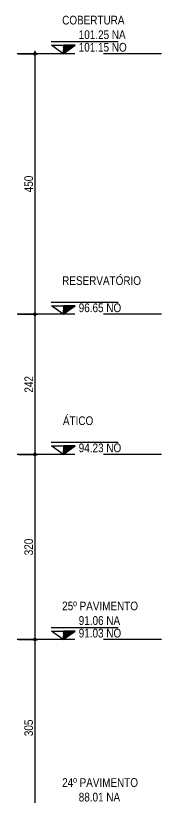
# Model space of a CAD drawing. Header units: metres. Extents: x -8872 to -7768, y 20 to 184.
# Drawn here: x -8722.33 to -8719.81, y 88.31 to 101.81 of the extents above; entities that cross this region are included whole.
import ezdxf
from ezdxf.enums import TextEntityAlignment as Align

# ---------------------------------------------------------------- set-up
doc = ezdxf.new("R2010")
doc.units = ezdxf.units.M
doc.linetypes.add('CTE ELEV$0$DASHEDX2', pattern=[1.5, 1, -0.5])
for name, color, linetype in [('ARQ-AUX1', 1, 'Continuous'), ('CTE ELEV$0$ARQ-DIM', 2, 'Continuous'), ('CTE ELEV$0$ARQ-PRJ', 7, 'CTE ELEV$0$DASHEDX2'), ('CTE ELEV$0$ARQ-SIM', 1, 'Continuous')]:
    doc.layers.add(name, color=color, linetype=linetype)
doc.styles.add('CTE ELEV$0$Adesa', font='ARIALN.TTF')
doc.dimstyles.new('CTE ELEV$0$ADESA 1-0050', dxfattribs={"dimtxt": 0.1, "dimasz": 0.1, "dimexe": 0.05, "dimexo": 0.05, "dimgap": 0.03, "dimtad": 1, "dimdec": 1, "dimlfac": 100, "dimzin": 12, "dimtxsty": 'CTE ELEV$0$Adesa', "dimblk": 'CTE ELEV$0$_DotSmall', "dimcen": 1, "dimdle": 0.05, "dimclrd": 1, "dimclre": 1, "dimclrt": 256, "dimazin": 3, "dimtm": 1e-09, "dimtfac": 1, "dimtdec": 1, "dimtmove": 1, "dimatfit": 0, "dimldrblk": 'CTE ELEV$0$_DotSmall', "dimfxl": 0.8, "dimtvp": 2, "dimtolj": 1, "dimtzin": 0, "dimarcsym": 0})

# ---------------------------------------------------------------- blocks, each defined once
blk = doc.blocks.new('*U284')
h = blk.add_hatch()
h.set_pattern_fill('ANSI31', color=1, scale=0.003749999999999999, style=0)
h.set_pattern_definition([(44.99999999999999, (18.99673027869088, 94.6726720750755), (-0.008418990113502375, 0.008418990113502375), [])])
h.paths.add_polyline_path([(0.2062500000154379, 0.1462792493493449), (0.0009362825336403749, 0.1462792493493449), (0, 0)])
at = {"color": 1}
blk.add_line((-0.2126249999885135, 0.2099999999999986), (0.9498750000114863, 0.2100000000000729), dxfattribs=at)
for points in [[(-0.2053137174663596, 0.1462792493493449), (0.0009362825336403749, 0.1462792493493449), (3.0875625e-11, 0), (-0.2053137174663596, 0.1462792493493449)], [(0.2071862825336404, 0.1462792493493449), (0.0009362825336403749, 0.1462792493493449), (0, 0), (0.2071862825336404, 0.1462792493493449)]]:
    blk.add_lwpolyline(points, close=True, dxfattribs=at)
at = {"color": 1, "style": 'CTE ELEV$0$Adesa'}
blk.add_attdef('PAVIMENTO_001', (-0.01993468439503157, 0.5064178308031699), '', height=0.15, dxfattribs=at)
at = {"color": 3, "style": 'CTE ELEV$0$Adesa'}
blk.add_attdef('NA', text='', height=0.15, dxfattribs=at).set_placement((0.2668129063199978, 0.2095646639511204), align=Align.BOTTOM_LEFT)
blk.add_attdef('NO', text='', height=0.15, dxfattribs=at).set_placement((0.2668129063199979, 0.1875000000000654), align=Align.TOP_LEFT)
blk = doc.blocks.new('CTE ELEV$0$_DotSmall')
at = {"color": 0, "linetype": 'ByBlock', "const_width": 0.5}
blk.add_lwpolyline([(-0.0625, 0, 1), (0.0625, 0, 1)], format="xyb", close=True, dxfattribs=at)
blk = doc.blocks.new('*D1144')
at = {"layer": 'CTE ELEV$0$ARQ-DIM', "color": 1, "lineweight": -2, "transparency": 16777216}
for p, q in [((-8721.995943391401, 94.28000374788246), (-8721.995943391401, 90.98000374788246)), ((-8722.2798385884, 94.23000374788246), (-8721.945943391402, 94.23000374788246)), ((-8722.27983869549, 91.03000374788246), (-8721.945943391402, 91.03000374788246))]:
    blk.add_line(p, q, dxfattribs=at)
at = {"layer": 'Defpoints', "color": 0, "transparency": 16777216}
for p in [(-8722.329838588399, 94.23000374788246, -3.509762726520592e-05), (-8722.329838695488, 91.03000374788246, -3.509762726520592e-05), (-8721.995943391401, 91.03000374788246)]:
    blk.add_point(p, dxfattribs=at)
at = {"layer": 'CTE ELEV$0$ARQ-DIM', "color": 1, "lineweight": -2, "transparency": 16777216, "xscale": 0.1, "yscale": 0.1, "zscale": 0.1}
for p, rotation in [((-8721.995943391401, 94.23000374788246), 90), ((-8721.995943391401, 91.03000374788246), 270)]:
    blk.add_blockref('CTE ELEV$0$_DotSmall', p, dxfattribs=dict(at, rotation=rotation))
at = {"layer": 'CTE ELEV$0$ARQ-DIM', "transparency": 16777216, "insert": (-8722.102529339558, 92.63000374788493), "char_height": 0.1, "attachment_point": 5, "rotation": 90, "style": 'CTE ELEV$0$Adesa'}
blk.add_mtext('\\A1;{\\H1.5x;320}', dxfattribs=at)
blk = doc.blocks.new('*D1152')
at = {"layer": 'CTE ELEV$0$ARQ-DIM', "color": 1, "lineweight": -2, "transparency": 16777216}
for p, q in [((-8722.27983869549, 91.03000374788246), (-8721.945943391409, 91.03000374788246)), ((-8721.995943391408, 91.08000374788246), (-8721.995943391408, 87.93000386524706)), ((-8722.27983869549, 87.98000386524706), (-8721.945943391409, 87.98000386524706))]:
    blk.add_line(p, q, dxfattribs=at)
at = {"layer": 'Defpoints', "color": 0, "transparency": 16777216}
for p in [(-8722.329838695488, 91.03000374788246, -3.509762726520592e-05), (-8722.329838695488, 87.98000386524706), (-8721.995943391408, 87.98000386524706)]:
    blk.add_point(p, dxfattribs=at)
at = {"layer": 'CTE ELEV$0$ARQ-DIM', "color": 1, "lineweight": -2, "transparency": 16777216, "xscale": 0.1, "yscale": 0.1, "zscale": 0.1}
for p, rotation in [((-8721.995943391408, 91.03000374788246), 90), ((-8721.995943391408, 87.98000386524706), 270)]:
    blk.add_blockref('CTE ELEV$0$_DotSmall', p, dxfattribs=dict(at, rotation=rotation))
at = {"layer": 'CTE ELEV$0$ARQ-DIM', "transparency": 16777216, "insert": (-8722.102529339565, 89.50500380656722), "char_height": 0.1, "attachment_point": 5, "rotation": 90, "style": 'CTE ELEV$0$Adesa'}
blk.add_mtext('\\A1;{\\H1.5x;305}', dxfattribs=at)
blk = doc.blocks.new('*D1155')
at = {"layer": 'CTE ELEV$0$ARQ-DIM', "color": 1, "lineweight": -2, "transparency": 16777216}
for p, q in [((-8721.995943498487, 96.70000374859575), (-8721.995943498487, 94.18000374859572)), ((-8722.27983869549, 96.65000374859575), (-8721.945943498487, 96.65000374859575)), ((-8722.279838802579, 94.23000374859572), (-8721.945943498487, 94.23000374859572))]:
    blk.add_line(p, q, dxfattribs=at)
at = {"layer": 'Defpoints', "color": 0, "transparency": 16777216}
for p in [(-8722.329838695488, 96.65000374859575, 3.963675281945639e-06), (-8722.329838802578, 94.23000374859572, 3.963675281945639e-06), (-8721.995943498487, 94.23000374859572)]:
    blk.add_point(p, dxfattribs=at)
at = {"layer": 'CTE ELEV$0$ARQ-DIM', "color": 1, "lineweight": -2, "transparency": 16777216, "xscale": 0.1, "yscale": 0.1, "zscale": 0.1}
for p, rotation in [((-8721.995943498487, 96.65000374859575), 90), ((-8721.995943498487, 94.23000374859572), 270)]:
    blk.add_blockref('CTE ELEV$0$_DotSmall', p, dxfattribs=dict(at, rotation=rotation))
at = {"layer": 'CTE ELEV$0$ARQ-DIM', "transparency": 16777216, "insert": (-8722.101250456193, 95.44000374859819), "char_height": 0.1, "attachment_point": 5, "rotation": 90, "style": 'CTE ELEV$0$Adesa'}
blk.add_mtext('\\A1;{\\H1.5x;242}', dxfattribs=at)
blk = doc.blocks.new('*D1153')
at = {"layer": 'CTE ELEV$0$ARQ-DIM', "color": 1, "lineweight": -2, "transparency": 16777216}
for p, q in [((-8722.27983869549, 101.1500037485958), (-8721.945943498491, 101.1500037485958)), ((-8721.99594349849, 101.2000037485957), (-8721.99594349849, 96.60000374859575)), ((-8722.27983869549, 96.65000374859575), (-8721.945943498491, 96.65000374859575))]:
    blk.add_line(p, q, dxfattribs=at)
at = {"layer": 'Defpoints', "color": 0, "transparency": 16777216}
for p in [(-8722.329838695488, 101.1500037485958, -6.655829429396484e-05), (-8722.329838695488, 96.65000374859575, -6.223993797005632e-05), (-8721.99594349849, 96.65000374859575)]:
    blk.add_point(p, dxfattribs=at)
at = {"layer": 'CTE ELEV$0$ARQ-DIM', "color": 1, "lineweight": -2, "transparency": 16777216, "xscale": 0.1, "yscale": 0.1, "zscale": 0.1}
for p, rotation in [((-8721.99594349849, 101.1500037485958), 90), ((-8721.99594349849, 96.65000374859575), 270)]:
    blk.add_blockref('CTE ELEV$0$_DotSmall', p, dxfattribs=dict(at, rotation=rotation))
at = {"layer": 'CTE ELEV$0$ARQ-DIM', "transparency": 16777216, "insert": (-8722.102529446647, 98.9000037485982), "char_height": 0.1, "attachment_point": 5, "rotation": 90, "style": 'CTE ELEV$0$Adesa'}
blk.add_mtext('\\A1;{\\H1.5x;450}', dxfattribs=at)
blk = doc.blocks.new('*D1154')
at = {"layer": 'CTE ELEV$0$ARQ-DIM', "color": 1, "lineweight": -2, "transparency": 16777216}
for p, q in [((-8721.995943391408, 94.28000374788247), (-8721.995943391408, 90.98000374788246)), ((-8722.2798385884, 94.23000374788248), (-8721.945943391409, 94.23000374788248)), ((-8722.27983869549, 91.03000374788246), (-8721.945943391409, 91.03000374788246))]:
    blk.add_line(p, q, dxfattribs=at)
at = {"layer": 'Defpoints', "color": 0, "transparency": 16777216}
for p in [(-8722.329838588399, 94.23000374788248, -3.509762726520592e-05), (-8722.329838695488, 91.03000374788246, -3.509762726520592e-05), (-8721.995943391408, 91.03000374788246)]:
    blk.add_point(p, dxfattribs=at)
at = {"layer": 'CTE ELEV$0$ARQ-DIM', "color": 1, "lineweight": -2, "transparency": 16777216, "xscale": 0.1, "yscale": 0.1, "zscale": 0.1}
for p, rotation in [((-8721.995943391408, 94.23000374788248), 90), ((-8721.995943391408, 91.03000374788246), 270)]:
    blk.add_blockref('CTE ELEV$0$_DotSmall', p, dxfattribs=dict(at, rotation=rotation))
at = {"layer": 'CTE ELEV$0$ARQ-DIM', "transparency": 16777216, "insert": (-8722.102529339565, 92.63000374788493), "char_height": 0.1, "attachment_point": 5, "rotation": 90, "style": 'CTE ELEV$0$Adesa'}
blk.add_mtext('\\A1;{\\H1.5x;320}', dxfattribs=at)
blk = doc.blocks.new('CTE ELEV')
at = {"layer": 'CTE ELEV$0$ARQ-PRJ'}
for p, q in [((-8719.805222309345, 101.1500037485957, -8.041881910467963e-05), (-8722.329838695485, 101.1500037485957, -8.041881910467963e-05)), ((-8719.805222309345, 96.6500037485957, -7.610046278077111e-05), (-8722.329838695485, 96.6500037485957, -7.610046278077111e-05)), ((-8719.805222202256, 94.23000374788244, -4.499447677564011e-05), (-8722.329838588395, 94.23000374788244, -4.499447677564011e-05)), ((-8719.805222202256, 94.23000374788245, -4.499447677564011e-05), (-8722.329838588395, 94.23000374788245, -4.499447677564011e-05)), ((-8719.805222202256, 91.03000374788232, -4.499447677564011e-05), (-8722.329838588395, 91.03000374788232, -4.499447677564011e-05))]:
    blk.add_line(p, q, dxfattribs=at)
at = {"layer": 'CTE ELEV$0$ARQ-SIM', "color": 1}
for p, values in [((-8721.503398967288, 101.1500037485957, -8.041881910467963e-05), {'PAVIMENTO_001': 'COBERTURA', 'NA': '101.25 NA', 'NO': '101.15 NO'}), ((-8721.503398860199, 91.03000374788232, -4.499447677564011e-05), {'PAVIMENTO_001': '25º PAVIMENTO', 'NA': '91.06 NA', 'NO': '91.03 NO'}), ((-8721.503398860199, 87.98000386524691, -9.896849528761783e-06), {'PAVIMENTO_001': '24º PAVIMENTO', 'NA': '88.01 NA', 'NO': '87.98 NO'})]:
    blk.add_blockref('*U284', p, dxfattribs=at).add_auto_attribs(values)
ref = blk.add_blockref('*U284', (-8721.503398967288, 96.6500037485957, -7.610046278077111e-05), dxfattribs=at)
ref.add_attrib('PAVIMENTO_001', 'RESERVATÓRIO', (-8721.523333651683, 97.15642157939881, -7.610046278077111e-05), dxfattribs={"layer": '0', "color": 1, "height": 0.15, "style": 'CTE ELEV$0$Adesa'})
ref.add_attrib('NO', '96.65 NO', dxfattribs={"layer": '0', "color": 3, "height": 0.15, "style": 'CTE ELEV$0$Adesa'}).set_placement((-8721.236586060968, 96.83750374859581, -7.610046278077111e-05), align=Align.TOP_LEFT)
ref = blk.add_blockref('*U284', (-8721.503398860199, 94.23000374788244, -4.499447677564011e-05), dxfattribs=at)
ref.add_attrib('PAVIMENTO_001', 'ÁTICO', (-8721.510134363147, 94.73642157868555, -4.499447677564011e-05), dxfattribs={"layer": '0', "color": 1, "height": 0.15, "style": 'CTE ELEV$0$Adesa'})
ref.add_attrib('NO', '94.23 NO', dxfattribs={"layer": '0', "color": 3, "height": 0.15, "style": 'CTE ELEV$0$Adesa'}).set_placement((-8721.236585953879, 94.41750374788255, -4.499447677564011e-05), align=Align.TOP_LEFT)
at = {"layer": 'CTE ELEV$0$ARQ-DIM'}
for base, p1, p2, picture, middle in [((-8721.99594349849, 96.65000374859575, -1.386052481071479e-05), (-8722.329838695485, 101.1500037485957, -8.041881910467963e-05), (-8722.329838695485, 96.6500037485957, -7.610046278077111e-05), '*D1153', (-8722.102529446647, 98.9000037485982, -1.386052481071479e-05)), ((-8721.995943498487, 94.23000374859572, -8.006413806271675e-05), (-8722.329838695485, 96.6500037485957, -7.610046278077111e-05), (-8722.329838802574, 94.23000374859569, -7.610046278077111e-05), '*D1155', (-8722.101250456193, 95.44000374859819, -8.006413806271675e-05)), ((-8721.995943391401, 91.03000374788246, -9.896849510434194e-06), (-8722.329838588395, 94.23000374788244, -4.499447677564011e-05), (-8722.329838695485, 91.03000374788243, -4.499447677564011e-05), '*D1144', (-8722.102529339558, 92.63000374788493, -9.896849510434194e-06)), ((-8721.995943391408, 91.03000374788246, -9.896849510434194e-06), (-8722.329838588395, 94.23000374788245, -4.499447677564011e-05), (-8722.329838695485, 91.03000374788243, -4.499447677564011e-05), '*D1154', (-8722.102529339565, 92.63000374788493, -9.896849510434194e-06)), ((-8721.995943391408, 87.98000386524706, -9.896849510434194e-06), (-8722.329838695485, 91.03000374788243, -4.499447677564011e-05), (-8722.329838695485, 87.98000386524703, -9.896849528761783e-06), '*D1152', (-8722.102529339565, 89.50500380656722, -9.896849510434194e-06))]:
    dim = blk.add_linear_dim(base=base, p1=p1, p2=p2, angle=90, text='{\\H1.5x;<>}', dimstyle='CTE ELEV$0$ADESA 1-0050', dxfattribs=at)
    dim.commit()
    dim.dimension.update_dxf_attribs({"geometry": picture, "text_midpoint": middle})

msp = doc.modelspace()

# ---------------------------------------------------------------- block references
at = {"layer": 'ARQ-AUX1'}
msp.add_blockref('CTE ELEV', (0, 0), dxfattribs=at)

doc.saveas('drawing.dxf')
